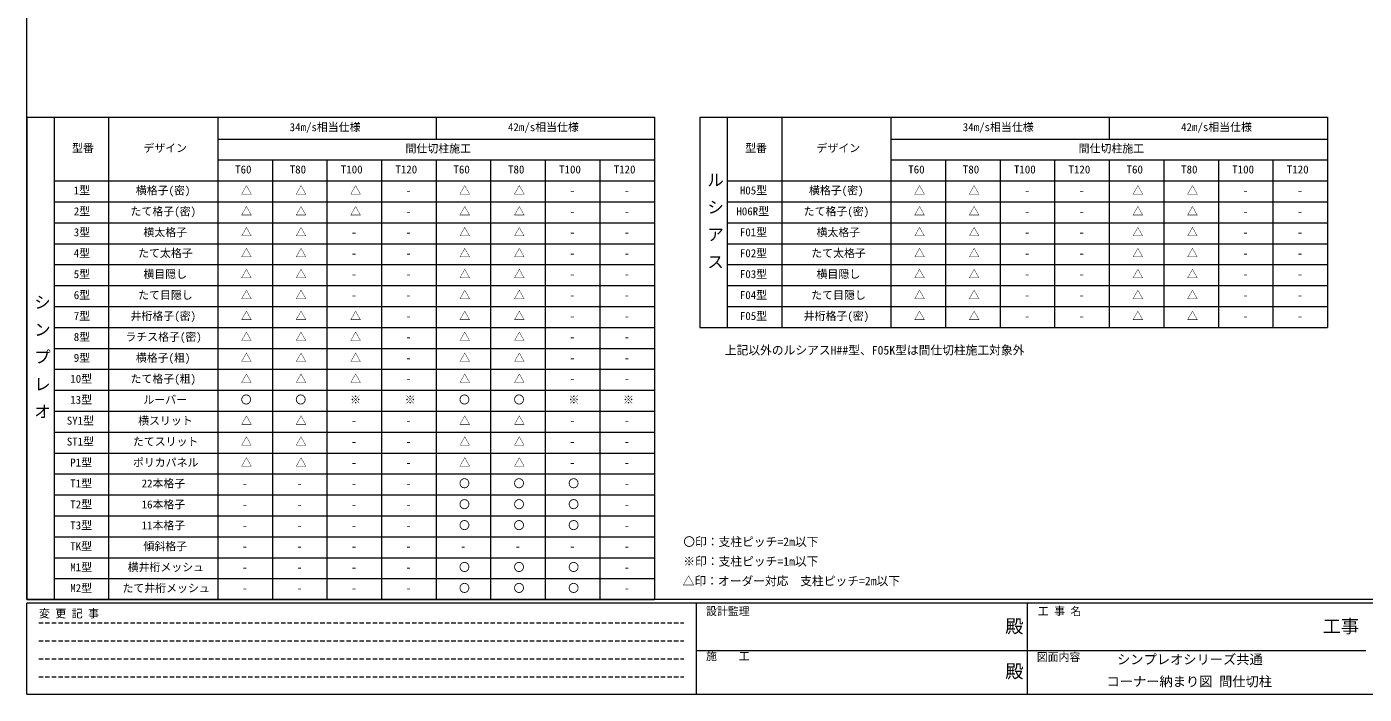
# Model space of a CAD drawing. Units: millimetres, scale not verified. Extents: x -5667 to 5667, y -4030 to 4030.
# Drawn here: x -5627 to 1725, y -4030 to -363 of the extents above; entities that cross this region are included whole.
import ezdxf
from ezdxf.enums import TextEntityAlignment as Align

# ---------------------------------------------------------------- set-up
doc = ezdxf.new("R2010")
doc.units = ezdxf.units.MM
doc.header["$LTSCALE"] = 20
doc.linetypes.add('DASHED1', pattern=[1.8, 1.2, -0.6])
doc.layers.add('0-0_0', color=3, linetype='Continuous')
doc.layers.add('0-3_YKK_11', color=7, linetype='Continuous', lineweight=18)
doc.layers.add('0-4_YKK_12', color=7, linetype='Continuous', lineweight=9)
doc.styles.add('ＭＳ ゴシック', font='')
doc.styles.get('ＭＳ ゴシック').set_extended_font_data('MS Gothic')

msp = doc.modelspace()

# ---------------------------------------------------------------- linework, layer by layer
at = {"layer": '0-3_YKK_11'}
for p, q in [((-5627.26, -860), (-2177.26, -860)), ((-5627.26, -860), (-5627.26, -3510)), ((-5477.26, -860), (-5477.26, -3510)), ((-5177.26, -860), (-5177.26, -3510)), ((-4577.26, -860), (-4577.26, -3510)), ((-3377.26, -860), (-3377.26, -980)), ((-2177.26, -860), (-2177.26, -3510)), ((-1927.26, -860), (1522.74, -860)), ((-1927.26, -860), (-1927.26, -2015)), ((-1777.26, -860), (-1777.26, -2015)), ((-1477.26, -860), (-1477.26, -2015)), ((-877.26, -860), (-877.26, -2015)), ((322.74, -860), (322.74, -980)), ((1522.74, -860), (1522.74, -2015)), ((-4577.26, -980), (-2177.26, -980)), ((-877.26, -980), (1522.74, -980)), ((-4577.26, -1095), (-2177.26, -1095)), ((-4277.26, -1095), (-4277.26, -3510)), ((-3977.26, -1095), (-3977.26, -3510)), ((-3677.26, -1095), (-3677.26, -3510)), ((-3377.26, -1095), (-3377.26, -3510)), ((-3077.26, -1095), (-3077.26, -3510)), ((-2777.26, -1095), (-2777.26, -3510)), ((-2477.26, -1095), (-2477.26, -3510)), ((-877.26, -1095), (1522.74, -1095)), ((-577.26, -1095), (-577.26, -2015)), ((-277.26, -1095), (-277.26, -2015)), ((22.74, -1095), (22.74, -2015)), ((322.74, -1095), (322.74, -2015)), ((622.74, -1095), (622.74, -2015)), ((922.74, -1095), (922.74, -2015)), ((1222.74, -1095), (1222.74, -2015)), ((-5477.26, -1210), (-2177.26, -1210)), ((-1777.26, -1210), (1522.74, -1210)), ((-5477.26, -1325), (-2177.26, -1325)), ((-1777.26, -1325), (1522.74, -1325)), ((-5477.26, -1440), (-2177.26, -1440)), ((-1777.26, -1440), (1522.74, -1440)), ((-5477.26, -1555), (-2177.26, -1555)), ((-1777.26, -1555), (1522.74, -1555)), ((-5477.26, -1670), (-2177.26, -1670)), ((-1777.26, -1670), (1522.74, -1670)), ((-5477.26, -1785), (-2177.26, -1785)), ((-1777.26, -1785), (1522.74, -1785)), ((-5477.26, -1900), (-2177.26, -1900)), ((-1777.26, -1900), (1522.74, -1900)), ((-5477.26, -2015), (-2177.26, -2015)), ((-1927.26, -2015), (1522.74, -2015)), ((-5477.26, -2130), (-2177.26, -2130)), ((-5477.26, -2245), (-2177.26, -2245)), ((-5477.26, -2360), (-2177.26, -2360)), ((-5477.26, -2475), (-2177.26, -2475)), ((-5477.26, -2590), (-2177.26, -2590)), ((-5477.26, -2705), (-2177.26, -2705)), ((-5477.26, -2820), (-2177.26, -2820)), ((-5477.26, -2935), (-2177.26, -2935)), ((-5477.26, -3050), (-2177.26, -3050)), ((-5477.26, -3165), (-2177.26, -3165)), ((-5477.26, -3280), (-2177.26, -3280)), ((-5477.26, -3395), (-2177.26, -3395)), ((-5627.26, -3510), (-2177.26, -3510))]:
    msp.add_line(p, q, dxfattribs=at)
at = {"layer": '0-4_YKK_12'}
for p, q in [((-5627.26, -3510), (-5627.26, 3990)), ((5372.74, -3510), (-5627.26, -3510)), ((4832.74, -3530), (-5627.26, -3530)), ((-5627.26, -4030), (-5627.26, -3530)), ((-1947.26, -3530), (-1947.26, -4030)), ((-127.26, -3530), (-127.26, -4030)), ((-1947.26, -3789.99), (-107.26, -3789.99)), ((-107.26, -3789.99), (1732.74, -3789.99)), ((-5627.26, -4030), (4832.74, -4030))]:
    msp.add_line(p, q, dxfattribs=at)
at = {"layer": '0-4_YKK_12', "linetype": 'DASHED1'}
for p, q in [((-5561.57, -3637.32), (-2015.96, -3637.32)), ((-5561.57, -3736.3), (-2015.96, -3736.3)), ((-5561.57, -3835.28), (-2015.96, -3835.28)), ((-5561.57, -3934.26), (-2015.96, -3934.26))]:
    msp.add_line(p, q, dxfattribs=at)

# ---------------------------------------------------------------- texts
at = {"layer": '0-0_0', "style": 'ＭＳ ゴシック'}
for s, height, p in [('上記以外のルシアスH##型、F05K型は間仕切柱施工対象外', 47.37, (-1790.12, -2178.12)), ('〇印：支柱ピッチ=2m以下', 47.37, (-2018.29, -3230.65)), ('※印：支柱ピッチ=1m以下', 47.37, (-2018.29, -3338.34)), ('△印：オーダー対応\u3000支柱ピッチ=2m以下', 47.37, (-2021.74, -3446.04)), ('シンプレオシリーズ共通', 53.37, (366.12, -3881.23)), ('コーナー納まり図 間仕切柱', 53.37, (307.88, -4002.57))]:
    msp.add_text(s, height=height, dxfattribs=at).set_placement(p, align=Align.BOTTOM_LEFT)
at = {"layer": '0-3_YKK_11', "style": 'ＭＳ ゴシック'}
for s, height, p in [('34m/s相当仕様', 43.99, (-4182.06, -950)), ('42m/s相当仕様', 43.99, (-2982.06, -950)), ('34m/s相当仕様', 43.99, (-482.06, -950)), ('42m/s相当仕様', 43.99, (717.94, -950)), ('型番', 43.99, (-5378.46, -1065)), ('デザイン', 43.99, (-4986.06, -1065)), ('間仕切柱施工', 43.99, (-3545.26, -1067.5)), ('型番', 43.99, (-1678.46, -1065)), ('デザイン', 43.99, (-1286.06, -1065)), ('間仕切柱施工', 43.99, (154.74, -1067.5)), ('T60', 43.99, (-4481.66, -1182.5)), ('T80', 43.99, (-4181.66, -1182.5)), ('T100', 43.99, (-3900.86, -1182.5)), ('T120', 43.99, (-3600.86, -1182.5)), ('T60', 43.99, (-3281.66, -1182.5)), ('T80', 43.99, (-2981.66, -1182.5)), ('T100', 43.99, (-2700.86, -1182.5)), ('T120', 43.99, (-2400.86, -1182.5)), ('ル', 65.98, (-1885.86, -1257.5)), ('T60', 43.99, (-781.66, -1182.5)), ('T80', 43.99, (-481.66, -1182.5)), ('T100', 43.99, (-200.86, -1182.5)), ('T120', 43.99, (99.14, -1182.5)), ('T60', 43.99, (418.34, -1182.5)), ('T80', 43.99, (718.34, -1182.5)), ('T100', 43.99, (999.14, -1182.5)), ('T120', 43.99, (1299.14, -1182.5)), ('1型', 43.99, (-5368.86, -1297.5)), ('横格子(密)', 43.99, (-5027.66, -1297.5)), ('△', 43.99, (-4449.66, -1297.5)), ('△', 43.99, (-4149.66, -1297.5)), ('△', 43.99, (-3849.66, -1297.5)), ('△', 43.99, (-3249.66, -1297.5)), ('△', 43.99, (-2949.66, -1297.5)), ('H05型', 43.99, (-1707.26, -1297.5)), ('横格子(密)', 43.99, (-1327.66, -1297.5)), ('△', 43.99, (-749.66, -1297.5)), ('△', 43.99, (-449.66, -1297.5)), ('△', 43.99, (450.34, -1297.5)), ('△', 43.99, (750.34, -1297.5)), ('-', 43.99, (-3543.26, -1297.5)), ('-', 43.99, (-2643.26, -1297.5)), ('-', 43.99, (-2343.26, -1297.5)), ('シ', 65.98, (-1885.86, -1407.5)), ('-', 43.99, (-143.26, -1297.5)), ('-', 43.99, (156.74, -1297.5)), ('-', 43.99, (1056.74, -1297.5)), ('-', 43.99, (1356.74, -1297.5)), ('2型', 43.99, (-5368.86, -1412.5)), ('たて格子(密)', 43.99, (-5056.46, -1412.5)), ('△', 43.99, (-4449.66, -1412.5)), ('△', 43.99, (-4149.66, -1412.5)), ('△', 43.99, (-3849.66, -1412.5)), ('-', 43.99, (-3543.26, -1412.5)), ('△', 43.99, (-3249.66, -1412.5)), ('△', 43.99, (-2949.66, -1412.5)), ('-', 43.99, (-2643.26, -1412.5)), ('-', 43.99, (-2343.26, -1412.5)), ('H06R型', 43.99, (-1726.46, -1412.5)), ('たて格子(密)', 43.99, (-1356.46, -1412.5)), ('△', 43.99, (-749.66, -1412.5)), ('△', 43.99, (-449.66, -1412.5)), ('-', 43.99, (-143.26, -1412.5)), ('-', 43.99, (156.74, -1412.5)), ('△', 43.99, (450.34, -1412.5)), ('△', 43.99, (750.34, -1412.5)), ('-', 43.99, (1056.74, -1412.5)), ('-', 43.99, (1356.74, -1412.5)), ('3型', 43.99, (-5368.86, -1527.5)), ('横太格子', 43.99, (-4986.06, -1527.5)), ('△', 43.99, (-4449.66, -1527.5)), ('△', 43.99, (-4149.66, -1527.5)), ('△', 43.99, (-3249.66, -1527.5)), ('△', 43.99, (-2949.66, -1527.5)), ('F01型', 43.99, (-1707.26, -1527.5)), ('横太格子', 43.99, (-1286.06, -1527.5)), ('△', 43.99, (-749.66, -1527.5)), ('△', 43.99, (-449.66, -1527.5)), ('△', 43.99, (450.34, -1527.5)), ('△', 43.99, (750.34, -1527.5)), ('-', 43.99, (-3843.26, -1527.5)), ('-', 43.99, (-3543.26, -1527.5)), ('-', 43.99, (-2643.26, -1527.5)), ('-', 43.99, (-2343.26, -1527.5)), ('ア', 65.98, (-1885.86, -1557.5)), ('-', 43.99, (-143.26, -1527.5)), ('-', 43.99, (156.74, -1527.5)), ('-', 43.99, (1056.74, -1527.5)), ('-', 43.99, (1356.74, -1527.5)), ('4型', 43.99, (-5368.86, -1642.5)), ('たて太格子', 43.99, (-5014.86, -1642.5)), ('△', 43.99, (-4449.66, -1642.5)), ('△', 43.99, (-4149.66, -1642.5)), ('-', 43.99, (-3843.26, -1642.5)), ('-', 43.99, (-3543.26, -1642.5)), ('△', 43.99, (-3249.66, -1642.5)), ('△', 43.99, (-2949.66, -1642.5)), ('-', 43.99, (-2643.26, -1642.5)), ('-', 43.99, (-2343.26, -1642.5)), ('F02型', 43.99, (-1707.26, -1642.5)), ('たて太格子', 43.99, (-1314.86, -1642.5)), ('△', 43.99, (-749.66, -1642.5)), ('△', 43.99, (-449.66, -1642.5)), ('-', 43.99, (-143.26, -1642.5)), ('-', 43.99, (156.74, -1642.5)), ('△', 43.99, (450.34, -1642.5)), ('△', 43.99, (750.34, -1642.5)), ('-', 43.99, (1056.74, -1642.5)), ('-', 43.99, (1356.74, -1642.5)), ('ス', 65.98, (-1885.86, -1707.5)), ('5型', 43.99, (-5368.86, -1757.5)), ('横目隠し', 43.99, (-4986.06, -1757.5)), ('△', 43.99, (-4449.66, -1757.5)), ('△', 43.99, (-4149.66, -1757.5)), ('-', 43.99, (-3843.26, -1757.5)), ('-', 43.99, (-3543.26, -1757.5)), ('△', 43.99, (-3249.66, -1757.5)), ('△', 43.99, (-2949.66, -1757.5)), ('-', 43.99, (-2643.26, -1757.5)), ('-', 43.99, (-2343.26, -1757.5)), ('F03型', 43.99, (-1707.26, -1757.5)), ('横目隠し', 43.99, (-1286.06, -1757.5)), ('△', 43.99, (-749.66, -1757.5)), ('△', 43.99, (-449.66, -1757.5)), ('-', 43.99, (-143.26, -1757.5)), ('-', 43.99, (156.74, -1757.5)), ('△', 43.99, (450.34, -1757.5)), ('△', 43.99, (750.34, -1757.5)), ('-', 43.99, (1056.74, -1757.5)), ('-', 43.99, (1356.74, -1757.5)), ('6型', 43.99, (-5368.86, -1872.5)), ('たて目隠し', 43.99, (-5014.86, -1872.5)), ('△', 43.99, (-4449.66, -1872.5)), ('△', 43.99, (-4149.66, -1872.5)), ('△', 43.99, (-3249.66, -1872.5)), ('△', 43.99, (-2949.66, -1872.5)), ('F04型', 43.99, (-1707.26, -1872.5)), ('たて目隠し', 43.99, (-1314.86, -1872.5)), ('△', 43.99, (-749.66, -1872.5)), ('△', 43.99, (-449.66, -1872.5)), ('△', 43.99, (450.34, -1872.5)), ('△', 43.99, (750.34, -1872.5)), ('シ', 65.98, (-5585.86, -1930)), ('-', 43.99, (-3843.26, -1872.5)), ('-', 43.99, (-3543.26, -1872.5)), ('-', 43.99, (-2643.26, -1872.5)), ('-', 43.99, (-2343.26, -1872.5)), ('-', 43.99, (-143.26, -1872.5)), ('-', 43.99, (156.74, -1872.5)), ('-', 43.99, (1056.74, -1872.5)), ('-', 43.99, (1356.74, -1872.5)), ('7型', 43.99, (-5368.86, -1987.5)), ('井桁格子(密)', 43.99, (-5056.46, -1987.5)), ('△', 43.99, (-4449.66, -1987.5)), ('△', 43.99, (-4149.66, -1987.5)), ('△', 43.99, (-3849.66, -1987.5)), ('-', 43.99, (-3543.26, -1987.5)), ('△', 43.99, (-3249.66, -1987.5)), ('△', 43.99, (-2949.66, -1987.5)), ('-', 43.99, (-2643.26, -1987.5)), ('-', 43.99, (-2343.26, -1987.5)), ('F05型', 43.99, (-1707.26, -1987.5)), ('井桁格子(密)', 43.99, (-1356.46, -1987.5)), ('△', 43.99, (-749.66, -1987.5)), ('△', 43.99, (-449.66, -1987.5)), ('-', 43.99, (-143.26, -1987.5)), ('-', 43.99, (156.74, -1987.5)), ('△', 43.99, (450.34, -1987.5)), ('△', 43.99, (750.34, -1987.5)), ('-', 43.99, (1056.74, -1987.5)), ('-', 43.99, (1356.74, -1987.5)), ('ン', 65.98, (-5585.86, -2080)), ('8型', 43.99, (-5368.86, -2102.5)), ('ラチス格子(密)', 43.99, (-5085.26, -2102.5)), ('△', 43.99, (-4449.66, -2102.5)), ('△', 43.99, (-4149.66, -2102.5)), ('△', 43.99, (-3849.66, -2102.5)), ('△', 43.99, (-3249.66, -2102.5)), ('△', 43.99, (-2949.66, -2102.5)), ('-', 43.99, (-3543.26, -2102.5)), ('-', 43.99, (-2643.26, -2102.5)), ('-', 43.99, (-2343.26, -2102.5)), ('プ', 65.98, (-5585.86, -2230)), ('9型', 43.99, (-5368.86, -2217.5)), ('横格子(粗)', 43.99, (-5027.66, -2217.5)), ('△', 43.99, (-4449.66, -2217.5)), ('△', 43.99, (-4149.66, -2217.5)), ('△', 43.99, (-3849.66, -2217.5)), ('-', 43.99, (-3543.26, -2217.5)), ('△', 43.99, (-3249.66, -2217.5)), ('△', 43.99, (-2949.66, -2217.5)), ('-', 43.99, (-2643.26, -2217.5)), ('-', 43.99, (-2343.26, -2217.5)), ('10型', 43.99, (-5388.06, -2332.5)), ('たて格子(粗)', 43.99, (-5056.46, -2332.5)), ('△', 43.99, (-4449.66, -2332.5)), ('△', 43.99, (-4149.66, -2332.5)), ('△', 43.99, (-3849.66, -2332.5)), ('△', 43.99, (-3249.66, -2332.5)), ('△', 43.99, (-2949.66, -2332.5)), ('レ', 65.98, (-5585.86, -2380)), ('-', 43.99, (-3543.26, -2332.5)), ('-', 43.99, (-2643.26, -2332.5)), ('-', 43.99, (-2343.26, -2332.5)), ('13型', 43.99, (-5388.06, -2447.5)), ('ルーバー', 43.99, (-4986.06, -2447.5)), ('〇', 43.99, (-4451.26, -2447.5)), ('〇', 43.99, (-4151.26, -2447.5)), ('※', 43.99, (-3849.66, -2447.5)), ('※', 43.99, (-3549.66, -2447.5)), ('〇', 43.99, (-3251.26, -2447.5)), ('〇', 43.99, (-2951.26, -2447.5)), ('※', 43.99, (-2649.66, -2447.5)), ('※', 43.99, (-2349.66, -2447.5)), ('オ', 65.98, (-5585.86, -2530)), ('SY1型', 43.99, (-5407.26, -2562.5)), ('横スリット', 43.99, (-5014.86, -2562.5)), ('△', 43.99, (-4449.66, -2562.5)), ('△', 43.99, (-4149.66, -2562.5)), ('-', 43.99, (-3843.26, -2562.5)), ('-', 43.99, (-3543.26, -2562.5)), ('△', 43.99, (-3249.66, -2562.5)), ('△', 43.99, (-2949.66, -2562.5)), ('-', 43.99, (-2643.26, -2562.5)), ('-', 43.99, (-2343.26, -2562.5)), ('ST1型', 43.99, (-5407.26, -2677.5)), ('たてスリット', 43.99, (-5043.66, -2677.5)), ('△', 43.99, (-4449.66, -2677.5)), ('△', 43.99, (-4149.66, -2677.5)), ('-', 43.99, (-3843.26, -2677.5)), ('-', 43.99, (-3543.26, -2677.5)), ('△', 43.99, (-3249.66, -2677.5)), ('△', 43.99, (-2949.66, -2677.5)), ('-', 43.99, (-2643.26, -2677.5)), ('-', 43.99, (-2343.26, -2677.5)), ('P1型', 43.99, (-5388.06, -2792.5)), ('ポリカパネル', 43.99, (-5043.66, -2792.5)), ('△', 43.99, (-4449.66, -2792.5)), ('△', 43.99, (-4149.66, -2792.5)), ('-', 43.99, (-3843.26, -2792.5)), ('-', 43.99, (-3543.26, -2792.5)), ('△', 43.99, (-3249.66, -2792.5)), ('△', 43.99, (-2949.66, -2792.5)), ('-', 43.99, (-2643.26, -2792.5)), ('-', 43.99, (-2343.26, -2792.5)), ('T1型', 43.99, (-5388.06, -2907.5)), ('22本格子', 43.99, (-4995.66, -2907.5)), ('〇', 43.99, (-3251.26, -2907.5)), ('〇', 43.99, (-2951.26, -2907.5)), ('〇', 43.99, (-2651.26, -2907.5)), ('-', 43.99, (-4443.26, -2907.5)), ('-', 43.99, (-4143.26, -2907.5)), ('-', 43.99, (-3843.26, -2907.5)), ('-', 43.99, (-3543.26, -2907.5)), ('-', 43.99, (-2343.26, -2907.5)), ('T2型', 43.99, (-5388.06, -3022.5)), ('16本格子', 43.99, (-4995.66, -3022.5)), ('-', 43.99, (-4443.26, -3022.5)), ('-', 43.99, (-4143.26, -3022.5)), ('-', 43.99, (-3843.26, -3022.5)), ('-', 43.99, (-3543.26, -3022.5)), ('〇', 43.99, (-3251.26, -3022.5)), ('〇', 43.99, (-2951.26, -3022.5)), ('〇', 43.99, (-2651.26, -3022.5)), ('-', 43.99, (-2343.26, -3022.5)), ('T3型', 43.99, (-5388.06, -3137.5)), ('11本格子', 43.99, (-4995.66, -3137.5)), ('〇', 43.99, (-3251.26, -3137.5)), ('〇', 43.99, (-2951.26, -3137.5)), ('〇', 43.99, (-2651.26, -3137.5)), ('-', 43.99, (-4443.26, -3137.5)), ('-', 43.99, (-4143.26, -3137.5)), ('-', 43.99, (-3843.26, -3137.5)), ('-', 43.99, (-3543.26, -3137.5)), ('-', 43.99, (-2343.26, -3137.5)), ('TK型', 43.99, (-5388.06, -3252.5)), ('傾斜格子', 43.99, (-4986.06, -3252.5)), ('-', 43.99, (-4443.26, -3252.5)), ('-', 43.99, (-4143.26, -3252.5)), ('-', 43.99, (-3843.26, -3252.5)), ('-', 43.99, (-3543.26, -3252.5)), ('-', 43.99, (-3243.26, -3252.5)), ('-', 43.99, (-2943.26, -3252.5)), ('-', 43.99, (-2643.26, -3252.5)), ('-', 43.99, (-2343.26, -3252.5)), ('M1型', 43.99, (-5388.06, -3367.5)), ('横井桁メッシュ', 43.99, (-5072.46, -3367.5)), ('〇', 43.99, (-3251.26, -3367.5)), ('〇', 43.99, (-2951.26, -3367.5)), ('〇', 43.99, (-2651.26, -3367.5)), ('-', 43.99, (-4443.26, -3367.5)), ('-', 43.99, (-4143.26, -3367.5)), ('-', 43.99, (-3843.26, -3367.5)), ('-', 43.99, (-3543.26, -3367.5)), ('-', 43.99, (-2343.26, -3367.5)), ('M2型', 43.99, (-5388.06, -3482.5)), ('たて井桁メッシュ', 43.99, (-5101.26, -3482.5)), ('-', 43.99, (-4443.26, -3482.5)), ('-', 43.99, (-4143.26, -3482.5)), ('-', 43.99, (-3843.26, -3482.5)), ('-', 43.99, (-3543.26, -3482.5)), ('〇', 43.99, (-3251.26, -3482.5)), ('〇', 43.99, (-2951.26, -3482.5)), ('〇', 43.99, (-2651.26, -3482.5)), ('-', 43.99, (-2343.26, -3482.5))]:
    msp.add_text(s, height=height, dxfattribs=at).set_placement(p, align=Align.BOTTOM_LEFT)
at = {"layer": '0-4_YKK_12', "style": 'ＭＳ ゴシック'}
for s, height, p in [('変 更 記 事', 43.99, (-5559.91, -3622.09)), ('設計監理', 43.99, (-1893.41, -3609.04)), ('工 事 名', 43.99, (-69.94, -3609.04)), ('殿', 73.31, (-248.43, -3715.09)), ('工事', 73.31, (1496.05, -3715.09)), ('施\u3000\u3000工', 43.99, (-1893.41, -3856.49)), ('図面内容', 43.99, (-75.58, -3860.69)), ('殿', 73.31, (-248.43, -3962.54))]:
    msp.add_text(s, height=height, dxfattribs=at).set_placement(p, align=Align.BOTTOM_LEFT)

doc.saveas('drawing.dxf')
